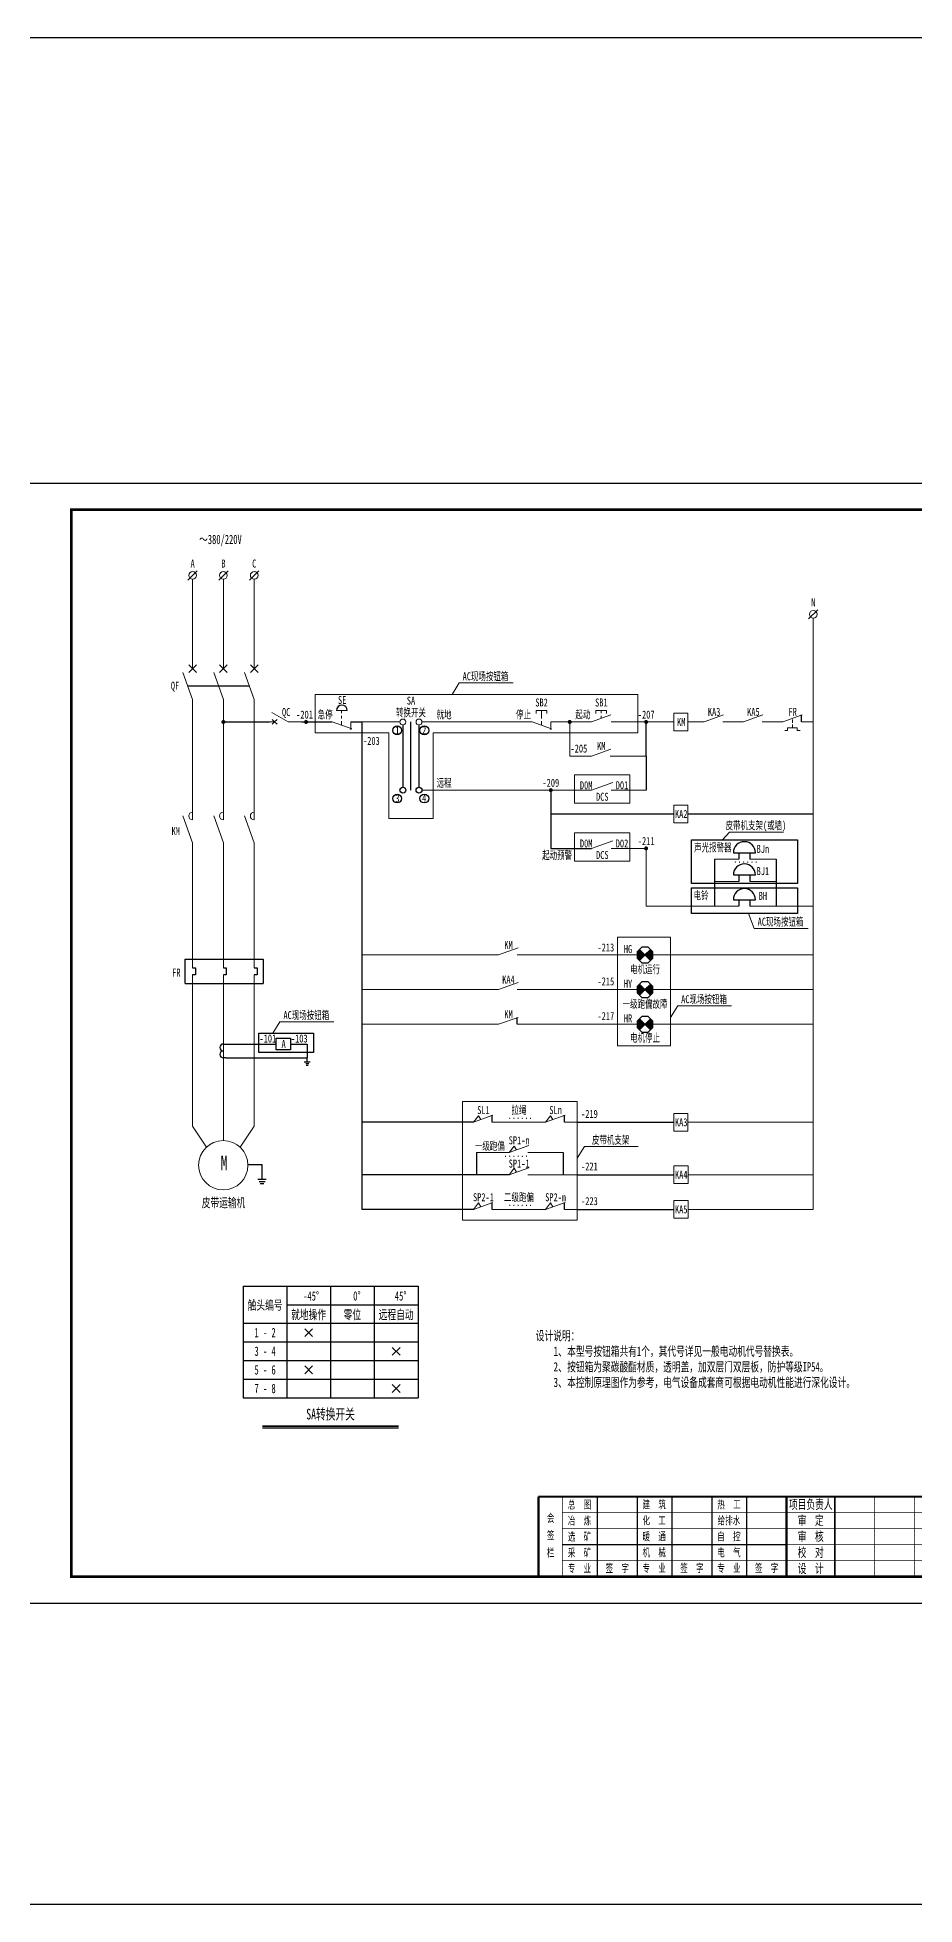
# Model space of a CAD drawing. Header units: millimetres. Extents: x 257344 to 1270023, y 272924 to 540726.
# Drawn here: x 1125034 to 1157905, y 272924 to 342924 of the extents above; entities that cross this region are included whole.
import ezdxf
from ezdxf.enums import TextEntityAlignment as Align

# ---------------------------------------------------------------- set-up
doc = ezdxf.new("R2010")
doc.units = ezdxf.units.MM
doc.linetypes.add('常规', pattern=[20, 10, 0, 10])
for name, color, linetype, lineweight in [('1轮廓实线层', 7, 'Continuous', 18), ('_0', 7, 'Continuous', 25), ('CAXA0层', 7, 'Continuous', 25), ('MX', 3, 'Continuous', 0), ('SW', 8, 'Continuous', 20), ('TEXT', 4, 'Continuous', 0), ('电辅助1', 7, 'Continuous', 0)]:
    doc.layers.add(name, color=color, linetype=linetype, lineweight=lineweight)
for name, color, linetype in [('BORDER', 7, 'Continuous'), ('D1', 4, 'Continuous'), ('动力平面导线层', 3, '常规'), ('动力平面设备层', 1, 'Continuous'), ('图框', 7, 'Continuous'), ('标注-照明', 7, 'Continuous'), ('照明平面导线层', 3, 'Continuous'), ('照明平面设备层', 1, 'Continuous'), ('电气-接地设计-接地线', 3, '接地线'), ('表格图框层', 7, 'Continuous')]:
    doc.layers.add(name, color=color, linetype=linetype)
doc.styles.add('HZ', font='', dxfattribs={"width": 0.75})
doc.styles.add('标准', font='', dxfattribs={"width": 0.667})
doc.styles.get('HZ').set_extended_font_data('SimSun')
doc.styles.get('标准').set_extended_font_data('NSimSun')
doc.linetypes.add('接地线', pattern='A,500,[136,EESLTYPE.shx,S=100,R=0,X=0,Y=0],500,-200,60,-200', length=1460)

# ---------------------------------------------------------------- blocks, each defined once
blk = doc.blocks.new('3')
at = {"layer": 'TEXT', "color": 7, "lineweight": 25, "style": 'HZ', "width": 0.75}
for s, height, p in [('铜陵有色设计研究院有限责任公司', 400, (221501, 249018)), ('Tongling Nonferrous Design and Research Institute Co.,Ltd.', 200, (221613, 248659))]:
    blk.add_text(s, height=height, dxfattribs=at).set_placement(p)
blk = doc.blocks.new('铜陵有色图签02')
at = {"layer": '图框', "linetype": 'Continuous', "lineweight": 50}
for p, q in [((-38401, 3003), (-38401, 1)), ((-29100, 3001), (-29100, 0))]:
    blk.add_line(p, q, dxfattribs=at)
at = {"layer": '图框', "color": 7, "linetype": 'Continuous', "lineweight": 25}
for p, q in [((-36201, 3010), (-36201, 9)), ((-34701, 3010), (-34701, 9)), ((-33401, 3017), (-33401, 16)), ((-31901, 3017), (-31901, 16)), ((-30601, 3017), (-30601, 16)), ((-29100, 1201), (-37501, 1201))]:
    blk.add_line(p, q, dxfattribs=at)
at = {"layer": '图框', "color": 7, "linetype": 'Continuous', "lineweight": 35}
for p, q in [((-27300, 3001), (-27300, 1)), ((-21600, 1197), (-21600, -3)), ((-17100, 1200), (-17100, 0)), ((-15450, 0), (-15450, 1200)), ((-14550, 1200), (-14550, 0)), ((-12000, 1201), (-12000, 1)), ((-6900, 1202), (-6900, 2))]:
    blk.add_line(p, q, dxfattribs=at)
at = {"layer": '图框', "lineweight": 25}
blk.add_line((-17723, 1830), (-13223, 1830), dxfattribs=at)
at = {"layer": '图框', "lineweight": 70, "const_width": 70}
blk.add_lwpolyline([(-17980, 3001), (0, 3001), (-38401, 3001)], dxfattribs=at)
at = {"layer": '图框', "color": 7, "linetype": 'Continuous', "lineweight": 25, "const_width": 25}
for points in [[(-37501, 3000), (-37501, 0)], [(-25800, 3001), (-25800, 1)], [(-24300, 3001), (-24300, 1)], [(-23100, 2401), (-37501, 2401)], [(-23100, 1801), (-37501, 1801)], [(-23100, 1201), (-29100, 1201)], [(-602, 943), (-932, 371), (-272, 371), (-602, 943)], [(-12900, 600), (-18000, 600), (-37501, 600)]]:
    blk.add_lwpolyline(points, dxfattribs=at)
at = {"layer": '图框', "linetype": 'Continuous', "lineweight": 50, "const_width": 50}
for points in [[(-23100, 3001), (-23100, 1)], [(-18000, 3000), (-18000, 0)]]:
    blk.add_lwpolyline(points, dxfattribs=at)
at = {"layer": '图框', "lineweight": 50, "const_width": 50}
for points in [[(-12900, 3001), (-12900, 1)], [(-7800, 3001), (-7800, 1)], [(0, 3000), (0, 0)], [(-23100, 1200), (0, 1200)]]:
    blk.add_lwpolyline(points, dxfattribs=at)
at = {"layer": '图框', "lineweight": 25, "const_width": 35}
blk.add_lwpolyline([(-17723, 1930), (-13223, 1930)], dxfattribs=at)
at = {"layer": '图框', "color": 7, "linetype": 'Continuous', "lineweight": 35, "const_width": 25}
blk.add_lwpolyline([(-1200, 1201), (-1200, 0)], dxfattribs=at)
at = {"layer": '图框', "linetype": 'Continuous', "lineweight": 70, "const_width": 70}
blk.add_lwpolyline([(-38401, 1), (0, 0)], dxfattribs=at)
at = {"layer": '图框', "lineweight": 25}
blk.add_blockref('3', (-228268, -246986), dxfattribs=at)
at = {"layer": 'TEXT', "color": 7, "lineweight": 25, "style": '标准', "width": 0.667}
for s, height, p in [('总  图', 300, (-36862, 2555)), ('建  筑', 300, (-34062, 2562)), ('热  工', 300, (-31262, 2562)), ('项目负责人', 350, (-28197, 2541)), ('会', 300, (-37942, 2054)), ('冶  炼', 300, (-36862, 1955)), ('化  工', 300, (-34062, 1962)), ('给排水', 300, (-31262, 1962)), ('审  定', 350, (-28197, 1941)), ('签', 300, (-37942, 1404)), ('选  矿', 300, (-36862, 1355)), ('暖  通', 300, (-34062, 1362)), ('自  控', 300, (-31262, 1362)), ('审  核', 350, (-28197, 1341)), ('栏', 300, (-37942, 754)), ('采  矿', 300, (-36862, 754)), ('机  械', 300, (-34062, 761)), ('电  气', 300, (-31262, 761)), ('校  对', 350, (-28197, 741)), ('项目编号', 350, (-22343, 730)), ('专业', 350, (-17559, 730)), ('比例', 350, (-15009, 730)), ('所属', 350, (-12438, 730)), ('图号', 350, (-7339, 495)), ('专  业', 300, (-36862, 170)), ('签  字', 300, (-35449, 170)), ('专  业', 300, (-34062, 177)), ('签  字', 300, (-32649, 177)), ('专  业', 300, (-31262, 177)), ('签  字', 300, (-29849, 177)), ('设  计', 350, (-28197, 139)), ('设计阶段', 350, (-22343, 130)), ('图幅', 350, (-17559, 130)), ('日期', 350, (-15009, 130)), ('图号', 350, (-12438, 130))]:
    blk.add_text(s, height=height, dxfattribs=at).set_placement(p, align=Align.CENTER)
blk = doc.blocks.new('*U49')
at = {"layer": '1轮廓实线层'}
for p, q in [((0, 15), (0, 10)), ((0, 5), (-3.5, 11.06)), ((0, 10), (-0.88, 10.88)), ((0, 10), (-0.88, 9.12)), ((0, 10), (0.88, 10.88)), ((0, 10), (0.88, 9.12)), ((0, 5), (0, 0))]:
    blk.add_line(p, q, dxfattribs=at)

msp = doc.modelspace()

# ---------------------------------------------------------------- hatches: boundary and pattern name
at = {"linetype": 'ByBlock', "lineweight": 25}
h = msp.add_hatch(dxfattribs=at)
h.set_pattern_fill('ANSI31', color=3, scale=184.8, style=0)
h.set_pattern_definition([(45, (583397.426, 310720.05), (-16.3341666, 16.3341666), [])])
h.paths.add_polyline_path([(1147799.8, 308525.1), (1147590.9, 308734.3, 0.1991281), (1147504.1, 308525.1, 0.1986966), (1147590.5, 308316.2)])
h.paths.add_polyline_path([(1148009, 308734), (1147799.8, 308525.1), (1148008.7, 308315.8, 0.1991281), (1148095.5, 308525.1, 0.1986966)])
h = msp.add_hatch(dxfattribs=at)
h.set_pattern_fill('ANSI31', color=2, scale=184.8, style=0)
h.set_pattern_definition([(45, (583397.426, 309420.05), (-16.3341666, 16.3341666), [])])
h.paths.add_polyline_path([(1147799.8, 307225.1), (1147590.9, 307434.3, 0.1991281), (1147504.1, 307225.1, 0.1986966), (1147590.5, 307016.2)])
h.paths.add_polyline_path([(1148009, 307434), (1147799.8, 307225.1), (1148008.7, 307015.8, 0.1991281), (1148095.5, 307225.1, 0.1986966)])
h = msp.add_hatch(dxfattribs=at)
h.set_pattern_fill('ANSI31', color=1, scale=184.8, style=0)
h.set_pattern_definition([(45, (583397.426, 308120.05), (-16.3341666, 16.3341666), [])])
h.paths.add_polyline_path([(1147799.8, 305925.1), (1147590.9, 306134.3, 0.1991281), (1147504.1, 305925.1, 0.1986966), (1147590.5, 305716.2)])
h.paths.add_polyline_path([(1148009, 306134), (1147799.8, 305925.1), (1148008.7, 305715.8, 0.1991281), (1148095.5, 305925.1, 0.1986966)])

# ---------------------------------------------------------------- linework, layer by layer
at = {"color": 0, "linetype": 'ByBlock', "lineweight": 20}
for p, q in [((1150018.1, 317259.4), (1149412.9, 317259.4)), ((1151489.7, 317259.4), (1150719.8, 317259.4)), ((1152961.3, 317259.4), (1152191.4, 317259.4)), ((1153326.9, 317349.9), (1153326.9, 317229.3)), ((1153326.9, 317162.3), (1153326.9, 317041.7)), ((1154106.1, 317259.4), (1153663, 317259.4)), ((1153037.4, 316933.2), (1153146, 316933.2)), ((1153146, 316933.2), (1153146, 317041.7)), ((1153146, 317041.7), (1153507.8, 317041.7)), ((1153507.8, 317041.7), (1153507.8, 316933.2)), ((1153507.8, 316933.2), (1153616.3, 316933.2))]:
    msp.add_line(p, q, dxfattribs=at)
at = {"color": 3, "linetype": 'ByBlock', "lineweight": 25}
for p, q in [((1148009, 308734), (1147590.5, 308316.2)), ((1148008.7, 308315.8), (1147590.9, 308734.3))]:
    msp.add_line(p, q, dxfattribs=at)
at = {"linetype": 'ByBlock'}
for p, q in [((1130567.1, 308363.1), (1133489.5, 308363.1)), ((1130567.1, 307458.2), (1130567.1, 308363.1)), ((1130849.1, 308038.8), (1130956.9, 308038.8)), ((1130956.9, 308038.8), (1130956.9, 307782.5)), ((1132003.9, 308038.8), (1132111.7, 308038.8)), ((1132111.7, 308038.8), (1132111.7, 307782.5)), ((1133158.8, 308038.8), (1133266.6, 308038.8)), ((1133266.6, 308038.8), (1133266.6, 307782.5)), ((1133489.5, 308363.1), (1133489.5, 307458.2)), ((1130567.1, 307458.2), (1133489.5, 307458.2)), ((1130956.9, 307782.5), (1130849.1, 307782.5)), ((1132111.7, 307782.5), (1132003.9, 307782.5)), ((1133266.6, 307782.5), (1133158.8, 307782.5))]:
    msp.add_line(p, q, dxfattribs=at)
at = {"color": 2, "linetype": 'ByBlock', "lineweight": 25}
for p, q in [((1148009, 307434), (1147590.5, 307016.2)), ((1148008.7, 307015.8), (1147590.9, 307434.3))]:
    msp.add_line(p, q, dxfattribs=at)
at = {"color": 1, "linetype": 'ByBlock', "lineweight": 25}
for p, q in [((1148009, 306134), (1147590.5, 305716.2)), ((1148008.7, 305715.8), (1147590.9, 306134.3))]:
    msp.add_line(p, q, dxfattribs=at)
at = {"color": 3}
msp.add_lwpolyline([(267543.6, 342923.7), (1270023.5, 342923.7), (1270023.5, 272923.7), (267543.6, 272923.7)], close=True, dxfattribs=at)
at = {"color": 7, "linetype": 'ByBlock', "lineweight": 20, "const_width": 75}
for points in [[(1131966.4, 317259.4, 1), (1132041.4, 317259.4, 1)], [(1135066, 317259.4, 1), (1135141, 317259.4, 1)], [(1144942.9, 317259.4, 1), (1145017.9, 317259.4, 1)], [(1147806.6, 317259.4, 1), (1147881.6, 317259.4, 1)], [(1144232.2, 314703.2, 1), (1144307.2, 314703.2, 1)], [(1147806.6, 312520.4, 1), (1147881.6, 312520.4, 1)]]:
    msp.add_lwpolyline(points, format="xyb", close=True, dxfattribs=at)
at = {"color": 3, "linetype": 'ByBlock', "lineweight": 25}
msp.add_lwpolyline([(1147677.3, 308820.8), (1147504.1, 308647.6), (1147504.1, 308402.6), (1147677.3, 308229.4), (1147922.3, 308229.4), (1148095.5, 308402.6), (1148095.5, 308647.6), (1147922.3, 308820.8)], close=True, dxfattribs=at)
at = {"color": 2, "linetype": 'ByBlock', "lineweight": 25}
msp.add_lwpolyline([(1147677.3, 307520.8), (1147504.1, 307347.6), (1147504.1, 307102.6), (1147677.3, 306929.4), (1147922.3, 306929.4), (1148095.5, 307102.6), (1148095.5, 307347.6), (1147922.3, 307520.8)], close=True, dxfattribs=at)
at = {"color": 1, "linetype": 'ByBlock', "lineweight": 25}
msp.add_lwpolyline([(1147677.3, 306220.8), (1147504.1, 306047.6), (1147504.1, 305802.6), (1147677.3, 305629.4), (1147922.3, 305629.4), (1148095.5, 305802.6), (1148095.5, 306047.6), (1147922.3, 306220.8)], close=True, dxfattribs=at)
at = {"layer": '_0', "color": 0, "linetype": 'ByBlock', "ltscale": 500}
msp.add_line((1130668.6, 318609.6), (1132978.3, 318609.6), dxfattribs=at)
at = {"layer": '_0', "color": 0, "lineweight": -3}
for p, q in [((1132003.9, 305185.8), (1132090.6, 305185.8)), ((1132090.6, 304665.8), (1132003.9, 304665.8))]:
    msp.add_line(p, q, dxfattribs=at)
at = {"layer": '_0', "color": 0}
for p, q in [((1132090.6, 305185.7), (1133984.8, 305185.7)), ((1132090.6, 304665.7), (1135144.2, 304665.7)), ((1134516.5, 305185.7), (1135144.2, 305185.7)), ((1135031.7, 304515.7), (1135256.7, 304515.7)), ((1135144.2, 305185.7), (1135144.2, 304665.7)), ((1135144.2, 304515.7), (1135144.2, 304665.7)), ((1135089.7, 304455.7), (1135200.1, 304455.7)), ((1135107.3, 304394.8), (1135181.3, 304394.8))]:
    msp.add_line(p, q, dxfattribs=at)
at = {"layer": '_0', "color": 0, "linetype": 'ByBlock'}
msp.add_line((1132921.9, 300668.3), (1133454.2, 300668.3), dxfattribs=at)
at = {"layer": '_0', "linetype": 'ByBlock'}
msp.add_line((1133454.2, 300119.9), (1133454.2, 300672.3), dxfattribs=at)
at = {"layer": '_0', "color": 0, "lineweight": -3}
for centre in [(1132003.9, 305055.7), (1132003.9, 304795.7)]:
    msp.add_arc(centre, 130, 89.999998, 269.999998, dxfattribs=at)
at = {"layer": 'BORDER'}
msp.add_lwpolyline([(1133984.8, 305401.2), (1134516.5, 305401.2), (1134516.5, 304970.3), (1133984.8, 304970.3)], close=True, dxfattribs=at)
at = {"layer": 'CAXA0层', "color": 2, "linetype": 'ByBlock', "lineweight": 40}
msp.add_line((1133471.2, 290856.8), (1138569.4, 290856.8), dxfattribs=at)
at = {"layer": 'CAXA0层', "color": 2, "linetype": 'ByBlock', "lineweight": 0}
msp.add_line((1133471.2, 290791.3), (1138569.4, 290791.3), dxfattribs=at)
at = {"layer": 'D1', "color": 2, "linetype": 'ByBlock'}
for p, q in [((1151115.4, 312358.8), (1151941, 312358.8)), ((1151321.8, 312358.8), (1151321.8, 312111)), ((1151734.6, 312358.8), (1151734.6, 312111)), ((1151115.4, 311525.4), (1151941, 311525.4)), ((1151321.8, 311525.4), (1151321.8, 311277.5)), ((1151734.6, 311525.4), (1151734.6, 311277.5)), ((1151115.4, 310597.5), (1151941, 310597.5)), ((1151321.8, 310597.5), (1151321.8, 310349.7)), ((1151734.6, 310597.5), (1151734.6, 310349.7))]:
    msp.add_line(p, q, dxfattribs=at)
at = {"layer": 'D1', "color": 1, "linetype": 'ByBlock'}
msp.add_arc((1136445.3, 317691.1), 200.5, 0, 180, dxfattribs=at)
at = {"layer": 'D1', "color": 2, "linetype": 'ByBlock'}
for centre in [(1151528.2, 312358.8), (1151528.2, 311525.4), (1151528.2, 310597.5)]:
    msp.add_arc(centre, 412.8, 0, 180, dxfattribs=at)
at = {"layer": 'MX', "color": 7, "linetype": 'ByBlock', "lineweight": 20}
for p, q in [((1130675.8, 322580.3), (1131022.3, 322926.7)), ((1131830.7, 322580.3), (1132177.2, 322926.7)), ((1132985.6, 322580.3), (1133332, 322926.7)), ((1130849.1, 322609.3), (1130849.1, 319259.2)), ((1132003.9, 322609.3), (1132003.9, 319259.2)), ((1133158.8, 322609.3), (1133158.8, 319259.2)), ((1153932.8, 321120.5), (1154279.3, 321467)), ((1130993.4, 319403.5), (1130704.7, 319114.8)), ((1130993.4, 319114.8), (1130704.7, 319403.5)), ((1132148.3, 319403.5), (1131859.6, 319114.8)), ((1132148.3, 319114.8), (1131859.6, 319403.5)), ((1133303.2, 319403.5), (1133014.4, 319114.8)), ((1133303.2, 319114.8), (1133014.4, 319403.5)), ((1130849.1, 318104.3), (1130488.2, 319114.8)), ((1132003.9, 318104.3), (1131643, 319114.8)), ((1133158.8, 318104.3), (1132797.9, 319114.8)), ((1130849.1, 313591.7), (1130849.1, 318114.4)), ((1132003.9, 313591.7), (1132003.9, 318114.4)), ((1133158.8, 313591.7), (1133158.8, 318114.4)), ((1130849.1, 312725.5), (1130488.2, 313736)), ((1132003.9, 312725.5), (1131643, 313736)), ((1133158.8, 312725.5), (1132797.9, 313736)), ((1130849.1, 308038.8), (1130849.1, 312725.5)), ((1132003.9, 312725.5), (1132003.9, 308038.8)), ((1133158.8, 312725.5), (1133158.8, 308038.8)), ((1130849.1, 307791.3), (1130849.1, 302112)), ((1132003.9, 307782.5), (1132003.9, 301566.2)), ((1133158.8, 307782.5), (1133158.8, 302112)), ((1130849.1, 302112), (1131375.3, 301314.2)), ((1133158.8, 302112), (1132632.5, 301314.2))]:
    msp.add_line(p, q, dxfattribs=at)
for centre, radius in [((1130849.1, 322753.5), 144.4), ((1132003.9, 322753.5), 144.4), ((1133158.8, 322753.5), 144.4), ((1154106, 321293.8), 144.4), ((1131998.4, 300642.3), 923.9)]:
    msp.add_circle(centre, radius, dxfattribs=at)
for centre in [(1130849.1, 313736), (1132003.9, 313736), (1133158.8, 313736)]:
    msp.add_arc(centre, 144.4, 89.999997, 269.999994, dxfattribs=at)
at = {"layer": 'SW', "color": 7, "linetype": 'ByBlock', "lineweight": 25}
for p, q in [((1132741.5, 296113), (1139299, 296113)), ((1132741.5, 296113), (1132741.5, 291924)), ((1134380.9, 296113), (1134380.9, 291924)), ((1136020.3, 296113), (1136020.3, 291924)), ((1137659.7, 296113), (1137659.7, 291924)), ((1139299, 296113), (1139299, 291924)), ((1134380.9, 295414.9), (1139299, 295414.9)), ((1132741.5, 294716.7), (1139299, 294716.7)), ((1132741.5, 294018.5), (1139299, 294018.5)), ((1135052.5, 294513.9), (1135348.7, 294217.7)), ((1135052.5, 294217.7), (1135348.7, 294513.9)), ((1132741.5, 293320.3), (1139299, 293320.3)), ((1138331.2, 293815.8), (1138627.5, 293519.6)), ((1138331.2, 293519.6), (1138627.5, 293815.8)), ((1132741.5, 292622.2), (1139299, 292622.2)), ((1135052.5, 293117.6), (1135348.7, 292821.4)), ((1135052.5, 292821.4), (1135348.7, 293117.6)), ((1132741.5, 291924), (1139299, 291924)), ((1132741.5, 291924), (1139299, 291924)), ((1132741.5, 291924), (1139299, 291924)), ((1138331.2, 292419.4), (1138627.5, 292123.2)), ((1138331.2, 292123.2), (1138627.5, 292419.4))]:
    msp.add_line(p, q, dxfattribs=at)
at = {"layer": 'TEXT', "color": 7, "linetype": 'ByBlock', "ltscale": 100}
for centre in [(1138730, 317259.4), (1139333.5, 317259.4)]:
    msp.add_circle(centre, 109.7, dxfattribs=at)
at = {"layer": '动力平面导线层', "color": 0, "linetype": 'ByBlock'}
for p, q in [((1134925.2, 317259.4), (1136079.7, 317259.4)), ((1136781.5, 317259.4), (1137204.5, 317259.4)), ((1137204.5, 298988.6), (1137204.5, 317259.4)), ((1147844.1, 315981.3), (1147844.1, 314703.2)), ((1144269.7, 314703.2), (1144269.7, 312520.4)), ((1144269.7, 313811.6), (1148877.2, 313811.6)), ((1144269.7, 312520.4), (1145791.4, 312520.4)), ((1150405.3, 312111), (1150405.3, 310349.7)), ((1152718.7, 312111), (1152718.7, 310349.7)), ((1141374.7, 302256.1), (1137204.5, 302256.1)), ((1145263.8, 302256.1), (1148877.2, 302256.1)), ((1141485.2, 301122.1), (1141485.2, 300288.6)), ((1144737.3, 301122.1), (1144737.3, 300288.6)), ((1142711.9, 300288.6), (1137204.5, 300288.6)), ((1145263.8, 300288.6), (1148877.2, 300288.6)), ((1141374.7, 298988.6), (1137204.5, 298988.6)), ((1145263.8, 298988.6), (1148877.2, 298988.6))]:
    msp.add_line(p, q, dxfattribs=at)
at = {"layer": '动力平面导线层', "color": 0, "linetype": 'ByBlock', "lineweight": -3, "ltscale": 100}
for p, q in [((1153663, 317259.4), (1153663, 317520.9)), ((1142076.4, 302256.1), (1142076.4, 302517.5)), ((1144780.1, 302256.1), (1144780.1, 302517.5)), ((1142076.4, 298988.6), (1142076.4, 299250)), ((1144780.1, 298988.6), (1144780.1, 299250))]:
    msp.add_line(p, q, dxfattribs=at)
at = {"layer": '动力平面导线层', "color": 3, "linetype": 'ByBlock'}
for p, q in [((1149541.7, 312840.4), (1153514.7, 312840.4)), ((1149541.7, 311205.9), (1149541.7, 312840.4)), ((1153514.7, 312840.4), (1153514.7, 311205.9)), ((1153514.7, 311205.9), (1149541.7, 311205.9))]:
    msp.add_line(p, q, dxfattribs=at)
at = {"layer": '动力平面导线层', "color": 6, "linetype": 'ByBlock'}
for p, q in [((1149541.7, 311046), (1153514.7, 311046)), ((1149541.7, 310081.7), (1149541.7, 311046)), ((1153514.7, 311046), (1153514.7, 310081.7)), ((1153514.7, 310081.7), (1149541.7, 310081.7))]:
    msp.add_line(p, q, dxfattribs=at)
msp.add_lwpolyline([(1133326.9, 305589.4), (1135382.9, 305589.4), (1135382.9, 304868.4), (1133326.9, 304868.4)], close=True, dxfattribs=at)
at = {"layer": '动力平面设备层', "color": 0, "linetype": 'ByBlock', "lineweight": -3, "ltscale": 100}
for p, q in [((1133299.4, 300119.9), (1133609, 300119.9)), ((1133341.2, 300035.7), (1133567.3, 300035.7)), ((1133382.9, 299951.5), (1133525.6, 299951.5))]:
    msp.add_line(p, q, dxfattribs=at)
at = {"layer": '图框', "linetype": 'Continuous', "lineweight": 100, "const_width": 100}
msp.add_lwpolyline([(1126308.8, 285214.5), (1182208.8, 285214.5), (1182208.8, 325214.5), (1126308.8, 325214.5)], close=True, dxfattribs=at)
at = {"layer": '标注-照明', "linetype": 'ByBlock', "lineweight": 25, "ltscale": 100}
for p, q in [((1132003.9, 317259.4), (1133738.1, 317259.4)), ((1138730, 317149.7), (1138730, 314812.9)), ((1139333.5, 317149.7), (1139333.5, 314812.9)), ((1143015.1, 305925.1), (1143015.1, 306186.5))]:
    msp.add_line(p, q, dxfattribs=at)
at = {"layer": '标注-照明', "color": 0, "linetype": 'ByBlock', "lineweight": 25, "ltscale": 100}
msp.add_line((1139032, 314703.2), (1139032, 317259.4), dxfattribs=at)
at = {"layer": '标注-照明', "linetype": 'ByBlock', "lineweight": 25, "ltscale": 100}
for centre, radius in [((1138516.7, 316944.1), 164.8), ((1139533, 316944.1), 164.8), ((1138516.7, 314387.8), 164.8), ((1138730, 314703.2), 109.7), ((1139333.5, 314703.2), 109.7), ((1139533, 314387.8), 164.8)]:
    msp.add_circle(centre, radius, dxfattribs=at)
at = {"layer": '照明平面导线层', "color": 0, "linetype": 'ByBlock', "lineweight": 20}
for p, q in [((1154106.3, 298988.6), (1154106, 321149.4)), ((1136079.7, 317259.4), (1136810.9, 316998)), ((1136430.6, 317590.8), (1136430.6, 317691.1)), ((1136430.6, 317384.8), (1136430.6, 317485)), ((1136430.6, 317134), (1136430.6, 317284.5)), ((1136781.5, 317259.4), (1136781.5, 316958.2)), ((1137204.5, 317259.4), (1138620.3, 317259.4)), ((1143568, 317259.4), (1139443.2, 317259.4)), ((1143568, 317259.4), (1144299.1, 316998)), ((1143918.9, 317490.6), (1143918.9, 317691.1)), ((1143918.9, 317384.8), (1143918.9, 317485)), ((1143918.9, 317134), (1143918.9, 317284.5)), ((1145791.4, 317259.4), (1144269.7, 317259.4)), ((1144269.7, 317259.4), (1144269.7, 316958.2)), ((1144980.4, 317259.4), (1144980.4, 315981.3)), ((1145791.4, 317259.4), (1146522.5, 317520.9)), ((1146156.9, 317590.8), (1146156.9, 317691.1)), ((1146156.9, 317390.2), (1146156.9, 317485.4)), ((1146534.1, 317259.4), (1148877.2, 317259.4)), ((1150018.1, 317259.4), (1150749.2, 317520.9)), ((1151489.7, 317259.4), (1152220.8, 317520.9)), ((1152961.3, 317259.4), (1153692.4, 317520.9)), ((1145791.4, 315981.3), (1144980.4, 315981.3)), ((1145791.4, 315981.3), (1146522.5, 316242.8)), ((1146493.1, 315981.3), (1147844.1, 315981.3)), ((1139443.2, 314703.2), (1140230.6, 314703.2)), ((1140230.6, 314703.2), (1145791.4, 314703.2)), ((1146534.1, 314703.2), (1147844.1, 314703.2)), ((1146534.1, 312520.4), (1147844.1, 312520.4)), ((1147844.1, 312520.4), (1147844.1, 310349.7)), ((1150405.3, 312111), (1151321.8, 312111)), ((1151734.6, 312111), (1152718.7, 312111)), ((1150405.3, 311277.5), (1151321.8, 311277.5)), ((1151734.6, 311277.5), (1152718.7, 311277.5)), ((1147844.1, 310349.7), (1151321.8, 310349.7)), ((1151734.6, 310349.7), (1154106.1, 310349.7)), ((1142313.4, 308525.1), (1143044.5, 308786.5)), ((1137204.5, 308525.1), (1142313.4, 308525.1)), ((1143015.1, 308525.1), (1147504.1, 308525.1)), ((1148095.5, 308525.1), (1154106.2, 308525.1)), ((1142313.4, 307225.1), (1143044.5, 307486.5)), ((1137204.5, 307225.1), (1142313.4, 307225.1)), ((1143015.1, 307225.1), (1147504.1, 307225.1)), ((1148095.5, 307225.1), (1154106.2, 307225.1)), ((1142313.4, 305925.1), (1137204.5, 305925.1)), ((1142313.4, 305925.1), (1143044.5, 306186.5)), ((1143015.1, 305925.1), (1147504.1, 305925.1)), ((1148095.5, 305925.1), (1154106.2, 305925.1)), ((1141374.7, 302256.1), (1142105.8, 302517.5)), ((1144078.4, 302256.1), (1144809.5, 302517.5)), ((1142076.4, 302256.1), (1144078.4, 302256.1)), ((1144780.1, 302256.1), (1145263.8, 302256.1)), ((1149412.9, 302256.1), (1154106.2, 302256.1)), ((1141485.2, 301122.1), (1142711.9, 301122.1)), ((1142711.9, 301122.1), (1143443, 301383.5)), ((1143413.6, 301122.1), (1144737.3, 301122.1)), ((1142711.9, 300288.6), (1143443, 300550)), ((1143413.6, 300288.6), (1145263.8, 300288.6)), ((1149413, 300288.6), (1154106.3, 300288.6)), ((1141374.7, 298988.6), (1142105.8, 299250)), ((1142076.5, 298988.6), (1144078.4, 298988.6)), ((1144078.4, 298988.6), (1144809.5, 299250)), ((1144780.1, 298988.6), (1145263.8, 298988.6)), ((1149413, 298988.6), (1154106.3, 298988.6))]:
    msp.add_line(p, q, dxfattribs=at)
at = {"layer": '照明平面导线层', "color": 6, "linetype": 'ByBlock', "lineweight": 20}
for p, q in [((1140838.6, 318720.4), (1140573.8, 318292.8)), ((1140838.6, 318720.4), (1142857.3, 318720.4)), ((1135446, 318292.8), (1147529.2, 318292.8)), ((1147529.2, 318292.8), (1147529.2, 316857.9)), ((1138197.2, 316857.9), (1135446, 316857.9)), ((1147529.2, 316857.9), (1139864.2, 316857.9)), ((1151893.2, 309518.3), (1151676.8, 310081.7)), ((1151893.2, 309518.3), (1153911.9, 309518.3)), ((1146765.4, 309188.5), (1148761.4, 309188.5)), ((1146766.3, 305116), (1146766.3, 309188.5)), ((1148761.4, 305116), (1148761.4, 309188.5)), ((1149026.3, 306614.4), (1148761.4, 306186.7)), ((1149026.3, 306614.4), (1151044.9, 306614.4)), ((1134124.6, 306017), (1133859.7, 305589.4)), ((1134124.6, 306017), (1136143.2, 306017)), ((1146765.4, 305116), (1148761.4, 305116))]:
    msp.add_line(p, q, dxfattribs=at)
at = {"layer": '照明平面导线层', "color": 1, "linetype": 'ByBlock', "lineweight": 20}
msp.add_line((1136645.8, 317691.1), (1136244.8, 317691.1), dxfattribs=at)
at = {"layer": '照明平面导线层', "color": 7, "linetype": 'ByBlock', "lineweight": 20}
for p, q in [((1145791.4, 314703.2), (1146595.6, 314990.8)), ((1145791.4, 312520.4), (1146595.6, 312808))]:
    msp.add_line(p, q, dxfattribs=at)
at = {"layer": '照明平面导线层', "color": 3, "linetype": 'ByBlock', "lineweight": 20}
for p, q in [((1150971.8, 313132.2), (1150706.9, 312840.4)), ((1150971.8, 313132.2), (1152990.4, 313132.2)), ((1140958.7, 303036.4), (1145263.8, 303036.4)), ((1140958.7, 298585.9), (1140958.7, 303036.4)), ((1145263.8, 303036.4), (1145263.8, 298585.9)), ((1145528.7, 301340.3), (1145263.8, 300912.7)), ((1145528.7, 301340.3), (1147547.3, 301340.3)), ((1145263.8, 298585.9), (1140958.7, 298585.9))]:
    msp.add_line(p, q, dxfattribs=at)
at = {"layer": '照明平面导线层', "color": 0, "linetype": 'ByBlock', "lineweight": 20}
for points in [[(1144119.4, 317570.8), (1144119.4, 317691.1), (1143718.4, 317691.1), (1143718.4, 317570.8)], [(1146357.4, 317570.8), (1146357.4, 317691.1), (1145956.4, 317691.1), (1145956.4, 317570.8)]]:
    msp.add_lwpolyline(points, dxfattribs=at)
for points in [[(1148877.2, 317590.2), (1149412.9, 317590.2), (1149412.9, 316928.7), (1148877.2, 316928.7)], [(1148877.2, 314142.4), (1149412.9, 314142.4), (1149412.9, 313480.8), (1148877.2, 313480.8)], [(1148877.2, 302586.9), (1149412.9, 302586.9), (1149412.9, 301925.3), (1148877.2, 301925.3)], [(1148877.2, 300619.4), (1149413, 300619.4), (1149413, 299957.8), (1148877.2, 299957.8)], [(1148877.2, 299319.4), (1149413, 299319.4), (1149413, 298657.8), (1148877.2, 298657.8)]]:
    msp.add_lwpolyline(points, close=True, dxfattribs=at)
at = {"layer": '照明平面设备层', "color": 0, "lineweight": -3, "ltscale": 100}
msp.add_lwpolyline([(1123808.8, 326214.5), (1183208.8, 326214.5), (1183208.8, 284214.5), (1123808.8, 284214.5)], close=True, dxfattribs=at)
at = {"layer": '电气-接地设计-接地线', "color": 0, "linetype": 'ByBlock', "lineweight": -3}
for p, q in [((1147844.1, 315981.3), (1147844.1, 317259.4)), ((1149412.9, 313811.6), (1154106, 313811.6))]:
    msp.add_line(p, q, dxfattribs=at)
at = {"layer": '电辅助1', "color": 7, "linetype": 'ByBlock', "ltscale": 100}
for points in [[(1141649.9, 302354.5), (1141558.8, 302496.5), (1141374.7, 302256.1)], [(1144353.5, 302354.5), (1144262.5, 302496.5), (1144078.4, 302256.1)], [(1142987, 301220.5), (1142896, 301362.5), (1142711.9, 301122.1)], [(1142987, 300387), (1142896, 300529), (1142711.9, 300288.6)], [(1141649.9, 299087), (1141558.9, 299229), (1141374.7, 298988.6)], [(1144353.6, 299087), (1144262.6, 299229), (1144078.4, 298988.6)]]:
    msp.add_lwpolyline(points, close=True, dxfattribs=at)
at = {"layer": '表格图框层', "color": 6, "linetype": 'ByBlock', "lineweight": 20, "ltscale": 50}
for p, q in [((1135446, 316857.9), (1135446, 318292.8)), ((1138197.2, 313634.3), (1138197.2, 316857.9)), ((1139864.2, 316857.9), (1139864.2, 313634.3)), ((1139864.2, 313634.3), (1138197.2, 313634.3))]:
    msp.add_line(p, q, dxfattribs=at)
at = {"layer": '表格图框层', "color": 4, "linetype": 'ByBlock', "lineweight": 20, "ltscale": 50}
for p, q in [((1145156.8, 315282.2), (1147230.2, 315282.2)), ((1145156.8, 315282.2), (1145156.8, 314218.8)), ((1147230.2, 315282.2), (1147230.2, 314218.8)), ((1145156.8, 314218.8), (1147230.2, 314218.8)), ((1145156.8, 313099.4), (1147230.2, 313099.4)), ((1145156.8, 313099.4), (1145156.8, 312036)), ((1147230.2, 313099.4), (1147230.2, 312036)), ((1145156.8, 312036), (1147230.2, 312036))]:
    msp.add_line(p, q, dxfattribs=at)

# ---------------------------------------------------------------- block references
at = {"layer": '_0', "color": 3, "linetype": 'ByBlock', "xscale": -100, "yscale": 100, "zscale": 100, "rotation": 90}
msp.add_blockref('*U49', (1134925.2, 317259.4), dxfattribs=at)
at = {"layer": '图框', "lineweight": 25}
msp.add_blockref('铜陵有色图签02', (1182208.8, 285214.5), dxfattribs=at)

# ---------------------------------------------------------------- texts
at = {"layer": 'SW', "color": 4, "linetype": 'ByBlock', "lineweight": 25, "style": '标准', "width": 0.667}
msp.add_text('皮带运输机', height=350, dxfattribs=at).set_placement((1132009.8, 299065.9), align=Align.CENTER)
at = {"layer": 'SW', "color": 7, "linetype": 'ByBlock', "lineweight": 25, "style": '标准', "width": 0.667}
for s, p in [('触头编号', (1133566.7, 295223.5)), ('-45°', (1135293, 295569.1)), ('0°', (1137007.6, 295569.1)), ('45°', (1138646.3, 295569.1)), ('就地操作', (1135196.9, 294870.9)), ('零位', (1136836.3, 294870.9)), ('远程自动', (1138475.7, 294870.9)), ('1 - 2', (1133566.7, 294194.1)), ('3 - 4', (1133566.7, 293496)), ('5 - 6', (1133566.7, 292797.8)), ('7 - 8', (1133566.7, 292099.6))]:
    msp.add_text(s, height=350, dxfattribs=at).set_placement(p, align=Align.CENTER)
at = {"layer": 'SW', "color": 2, "linetype": 'ByBlock', "lineweight": 25, "style": '标准', "width": 0.667}
msp.add_text('SA转换开关', height=400, dxfattribs=at).set_placement((1136020.1, 291111.8), align=Align.CENTER)
at = {"layer": 'SW', "color": 0, "linetype": 'ByBlock', "lineweight": 25, "insert": (1143708.9, 294428.5), "char_height": 350, "width": 15549.537, "attachment_point": 1, "style": '标准'}
msp.add_mtext('设计说明：\\P{\\W0.7;    1、\\W0.667;\\C7;本型号按钮箱共有1个，其代号详见一般电动机代号替换表。\\P\\W0.7;\\C0;    2、\\W0.667;\\C7;按钮箱为聚碳酸酯材质，透明盖，加双层门双层板，防护等级IP54。\\P\\W0.7;\\C0;    3、\\W0.667;\\C7;本控制原理图作为参考，电气设备成套商可根据电动机性能进行深化设计。}', dxfattribs=at)
at = {"layer": 'TEXT', "color": 7, "linetype": 'ByBlock', "ltscale": 100, "style": '标准', "width": 0.667}
for s, height, p in [('～380/220V', 350, (1131893.2, 323928.5)), ('A', 300, (1130851.4, 323048.1)), ('B', 300, (1132006.3, 323048.1)), ('C', 300, (1133161.2, 323048.1)), ('N', 300, (1154108.4, 321588.3)), ('QF', 300, (1130192.1, 318470)), ('SE', 300, (1136453.5, 317932.7)), ('转换开关', 300, (1139032.9, 317461.9)), ('SA', 300, (1139032.9, 317911)), ('SB2', 300, (1143927, 317839.7)), ('SB1', 300, (1146165.1, 317839.7)), ('QC', 300, (1134356.5, 317479.7)), ('2', 300, (1139527.5, 316804.8)), ('就地', 300, (1140273.7, 317385.5)), ('停止', 300, (1143249.5, 317390.2)), ('起动', 300, (1145472.9, 317390.2)), ('KM', 300, (1149158.6, 317109)), ('KA3', 300, (1150391.8, 317488.7)), ('KA5', 300, (1151863.4, 317488.7)), ('FR', 300, (1153335, 317488.7)), ('1', 300, (1138522.5, 316804.8)), ('KM', 300, (1146165.1, 316210.6)), ('远程', 300, (1140273.7, 314829.2)), ('D0M', 300, (1145596.9, 314738.8)), ('D01', 300, (1146940.7, 314738.8)), ('3', 300, (1138522.5, 314248.6)), ('4', 300, (1139527.5, 314248.6)), ('KA2', 300, (1149158.6, 313661.2)), ('KM', 300, (1130217.9, 313019)), ('起动预警', 300, (1144509.7, 312113.7)), ('D0M', 300, (1145596.9, 312555.9)), ('D02', 300, (1146940.7, 312555.9)), ('声光报警器', 300, (1150343.6, 312404.1)), ('BJn', 300, (1152219.2, 312352.2)), ('......', 300, (1151576.9, 311982.4)), ('BJ1', 300, (1152219.2, 311518.7)), ('电铃', 300, (1149903.3, 310609.6)), ('BH', 300, (1152219.2, 310590.8)), ('KM', 300, (1142687.1, 308754.3)), ('HG', 300, (1147166.6, 308597.2)), ('FR', 300, (1130242.3, 307714.2)), ('电机运行', 300, (1147802.8, 307836.6)), ('KA4', 300, (1142687.1, 307454.3)), ('HY', 300, (1147166.6, 307297.2)), ('一级跑偏故障', 300, (1147802.8, 306536.6)), ('KM', 300, (1142687.1, 306154.3)), ('HR', 300, (1147166.6, 305997.2)), ('电机停止', 300, (1147802.8, 305267.1)), ('SL1', 300, (1141748.4, 302561.2)), ('......', 300, (1143124.6, 302379.3)), ('拉绳', 300, (1143079, 302561.2)), ('SLn', 300, (1144452.1, 302561.2)), ('KA3', 300, (1149158.6, 302105.6)), ('SP1-n', 300, (1143085.6, 301427.2)), ('M', 550, (1132031.1, 300455.1)), ('一级跑偏', 300, (1141987.5, 301213.5)), ('......', 300, (1142969.7, 300956.9)), ('SP1-1', 300, (1143085.6, 300554)), ('KA4', 300, (1149158.6, 300138.2)), ('二级跑偏', 300, (1143079, 299293.7)), ('SP2-1', 300, (1141748.5, 299293.7)), ('......', 300, (1143124.6, 299111.8)), ('SP2-n', 300, (1144452.1, 299293.7)), ('KA5', 300, (1149158.6, 298838.2))]:
    msp.add_text(s, height=height, dxfattribs=at).set_placement(p, align=Align.CENTER)
at = {"layer": 'TEXT', "color": 6, "linetype": 'ByBlock', "ltscale": 100, "style": '标准', "width": 0.667}
for p in [(1141824.8, 318821.9), (1152879.3, 309619.7), (1150012.4, 306715.8)]:
    msp.add_text('AC现场按钮箱', height=300, dxfattribs=at).set_placement(p, align=Align.CENTER)
at = {"layer": 'TEXT', "color": 2, "linetype": 'ByBlock', "ltscale": 100, "style": '标准', "width": 0.667}
for s, p in [('-201', (1135045.8, 317385.9)), ('-207', (1147847.7, 317385.9)), ('-203', (1137549.6, 316401.8)), ('-205', (1145324.4, 316113)), ('-209', (1144273.4, 314829.7)), ('-211', (1147847.7, 312646.9)), ('-213', (1146335.3, 308656.8)), ('-215', (1146335.3, 307385.2)), ('-217', (1146335.3, 306085.2)), ('-219', (1145719.9, 302416.2)), ('-221', (1145719.9, 300448.7)), ('-223', (1145719.9, 299148.7))]:
    msp.add_text(s, height=300, dxfattribs=at).set_placement(p, align=Align.CENTER)
at = {"layer": 'TEXT', "color": 1, "linetype": 'ByBlock', "ltscale": 100, "style": '标准', "width": 0.667}
msp.add_text('急停', height=300, dxfattribs=at).set_placement((1135818.4, 317390.2), align=Align.CENTER)
at = {"layer": 'TEXT', "color": 4, "linetype": 'ByBlock', "ltscale": 100, "style": '标准', "width": 0.667}
for p in [(1146201.7, 314306.1), (1146201.7, 312123.2)]:
    msp.add_text('DCS', height=300, dxfattribs=at).set_placement(p, align=Align.CENTER)
at = {"layer": 'TEXT', "color": 3, "linetype": 'ByBlock', "ltscale": 100, "style": '标准', "width": 0.667}
for s, p in [('皮带机支架(或墙)', (1151957.9, 313233.7)), ('皮带机支架', (1146514.8, 301441.8))]:
    msp.add_text(s, height=300, dxfattribs=at).set_placement(p, align=Align.CENTER)
at = {"layer": 'TEXT', "color": 6, "ltscale": 100, "style": '标准', "width": 0.667}
msp.add_text('AC现场按钮箱', height=300, dxfattribs=at).set_placement((1135110.7, 306118.5), align=Align.CENTER)
at = {"layer": 'TEXT', "color": 2, "ltscale": 100, "style": '标准', "width": 0.667}
for s, p in [('-101', (1133670.2, 305242.4)), ('-103', (1134847.1, 305242.4))]:
    msp.add_text(s, height=300, dxfattribs=at).set_placement(p, align=Align.CENTER)
at = {"layer": 'TEXT', "color": 7, "ltscale": 100, "style": '标准', "width": 0.667}
msp.add_text('A', height=300, dxfattribs=at).set_placement((1134181.9, 305041))

doc.saveas('drawing.dxf')
